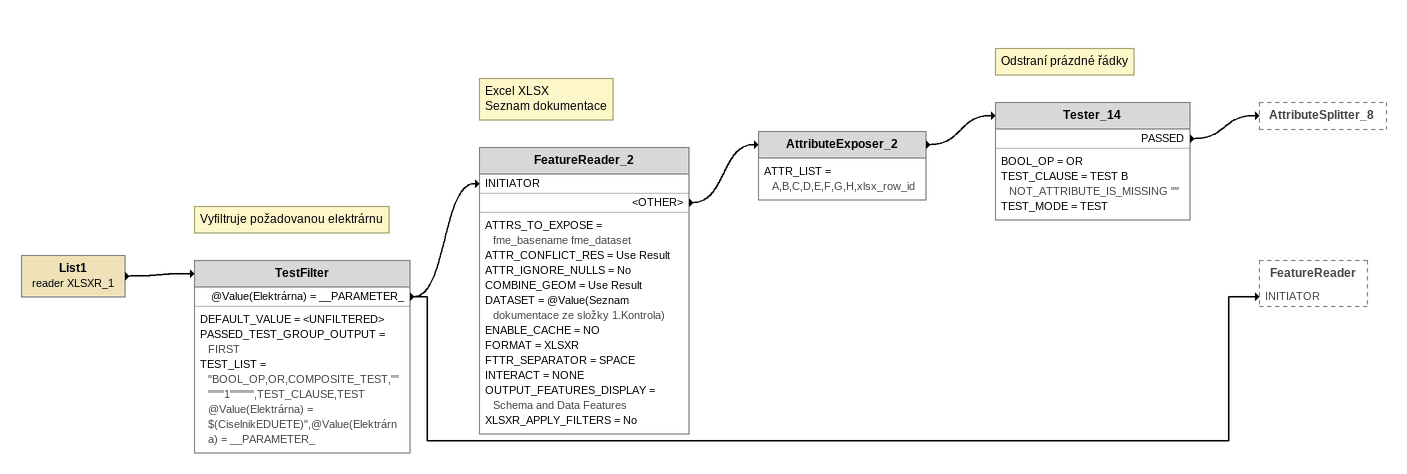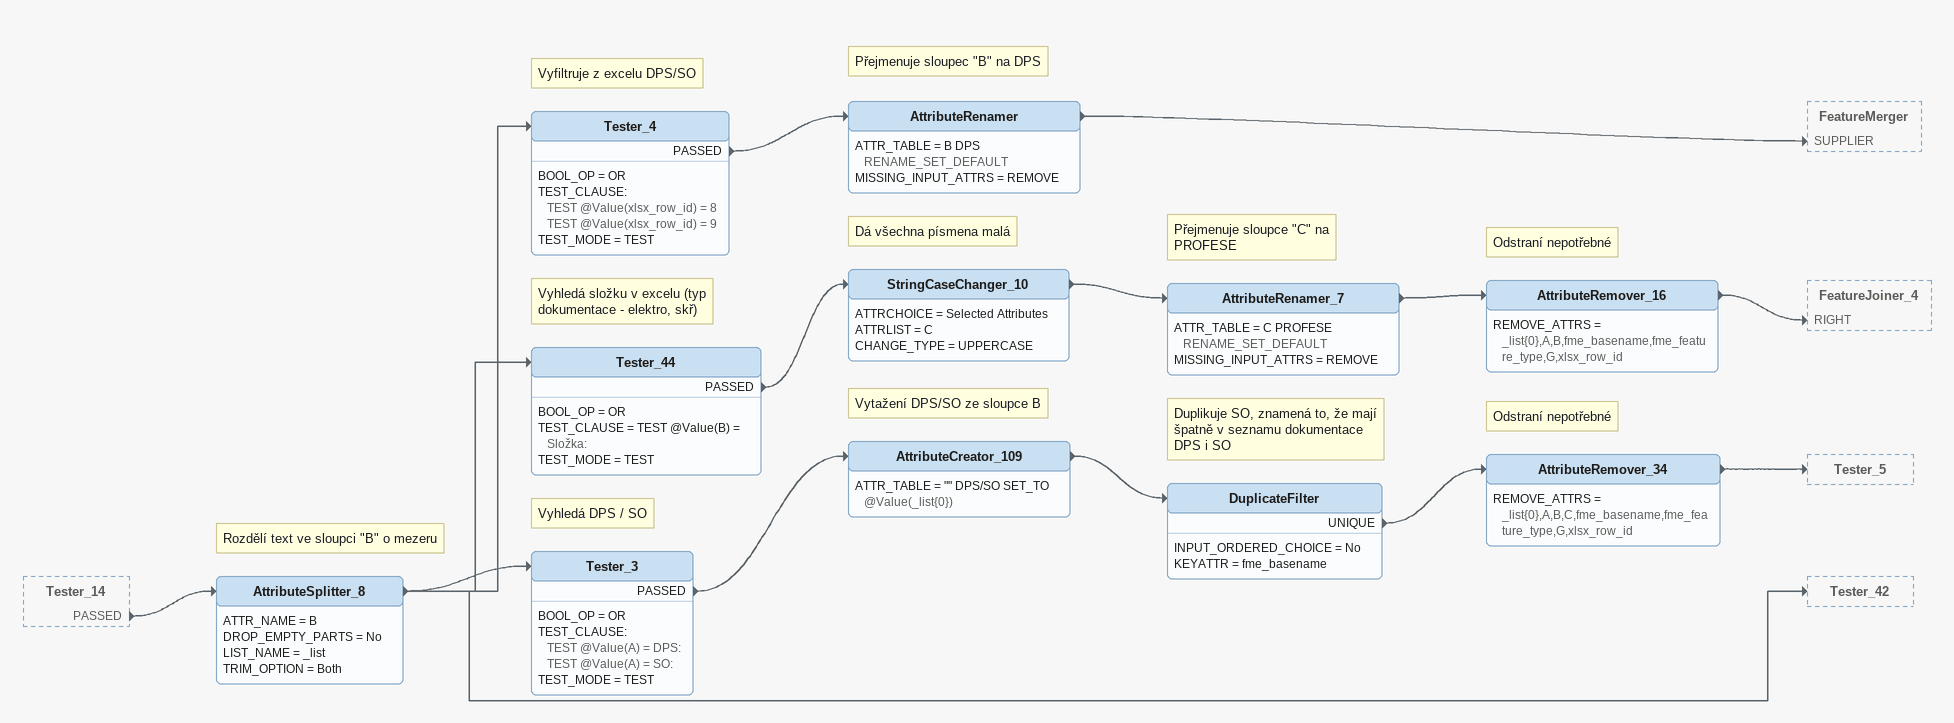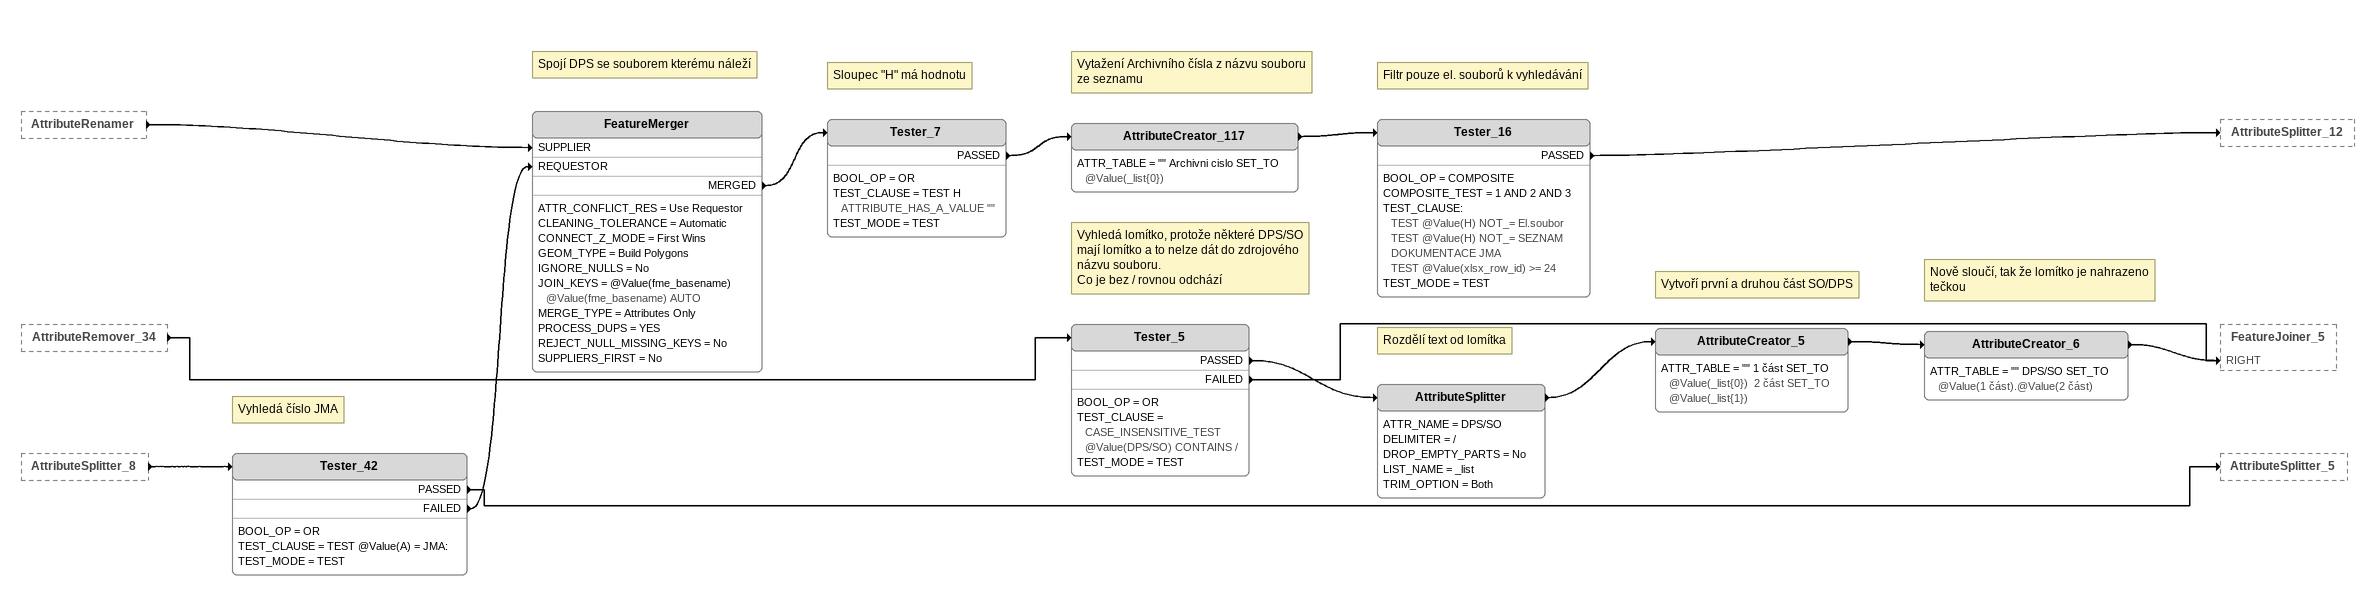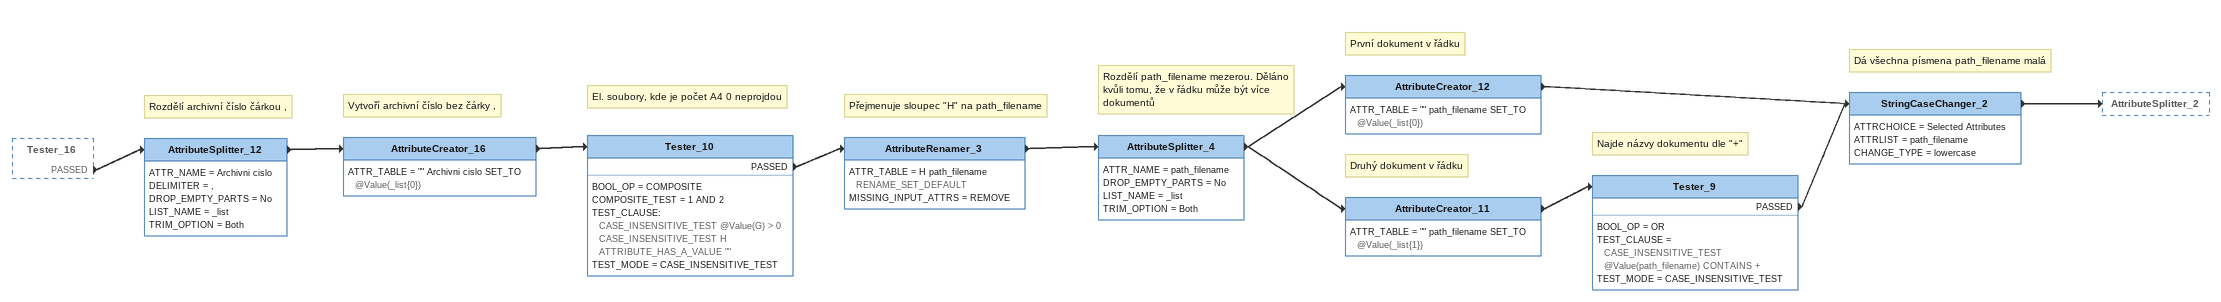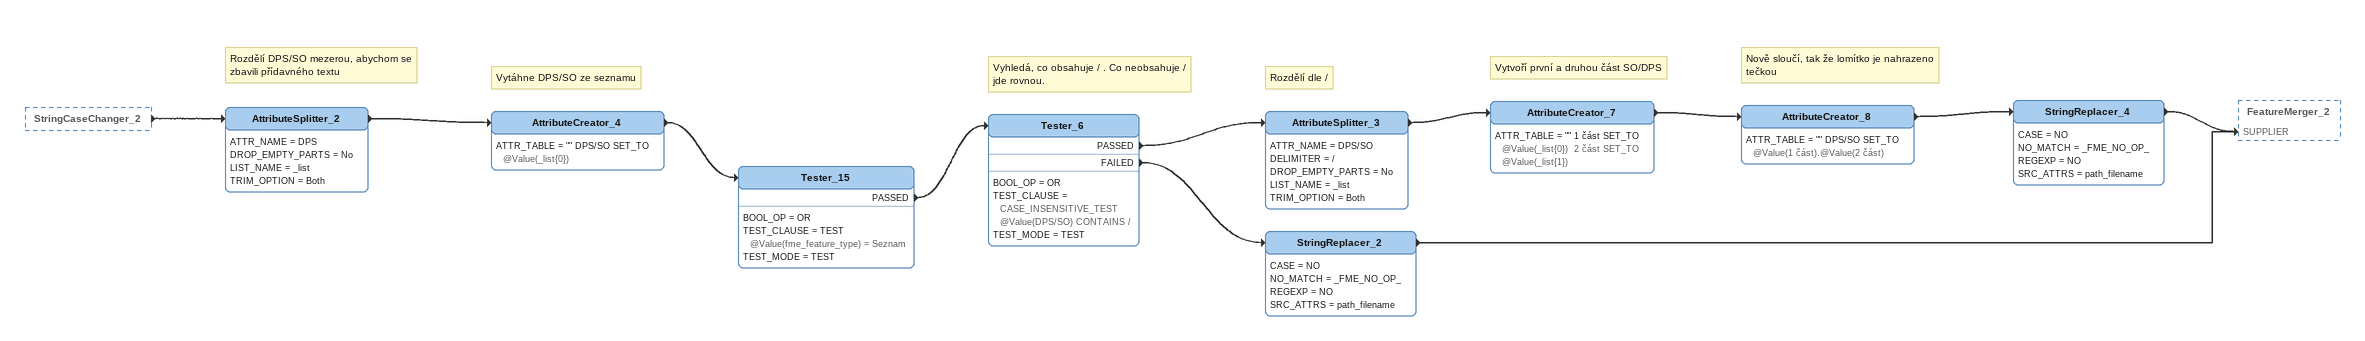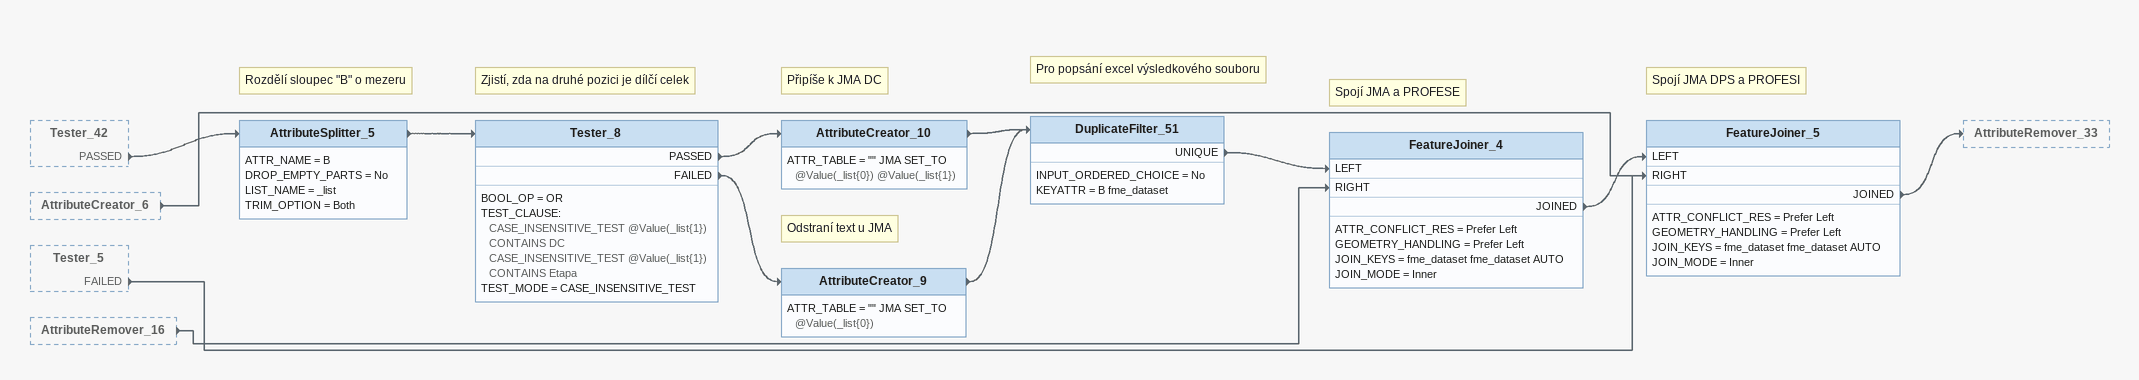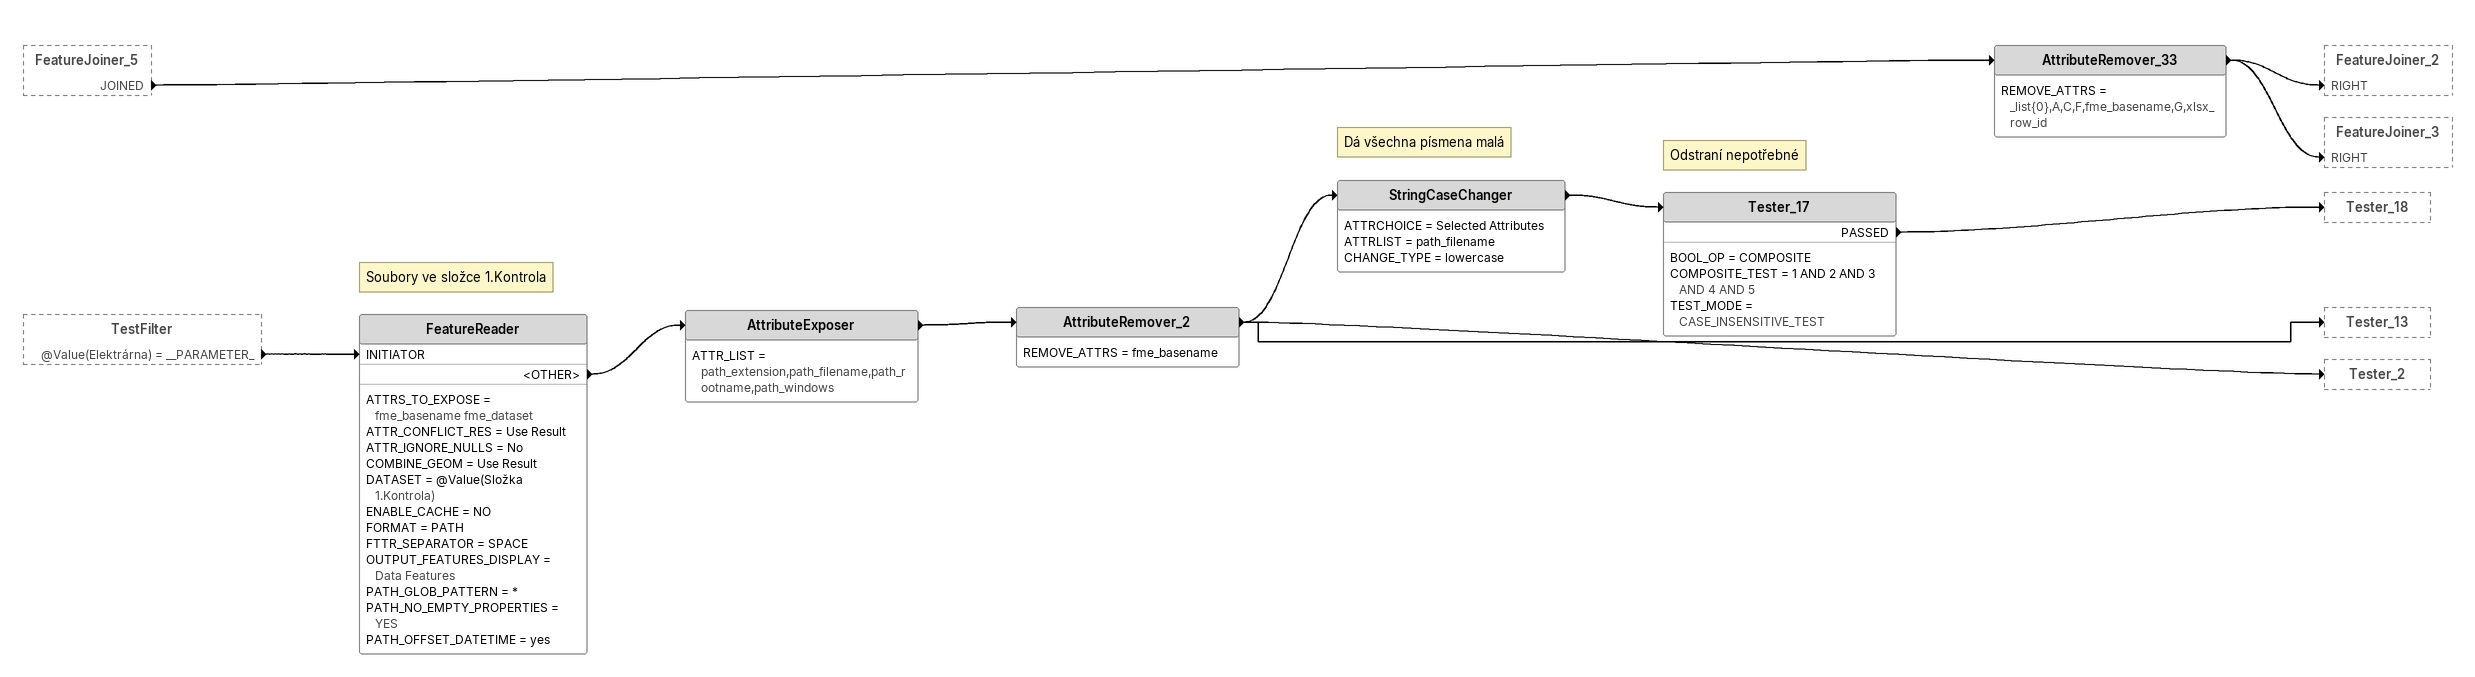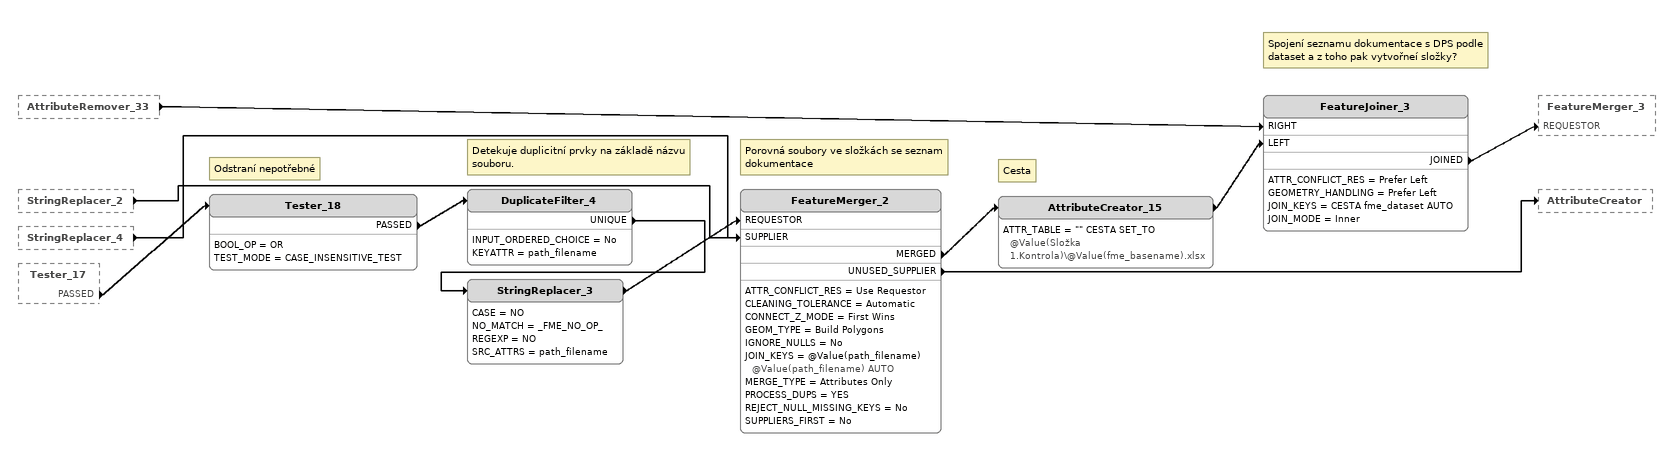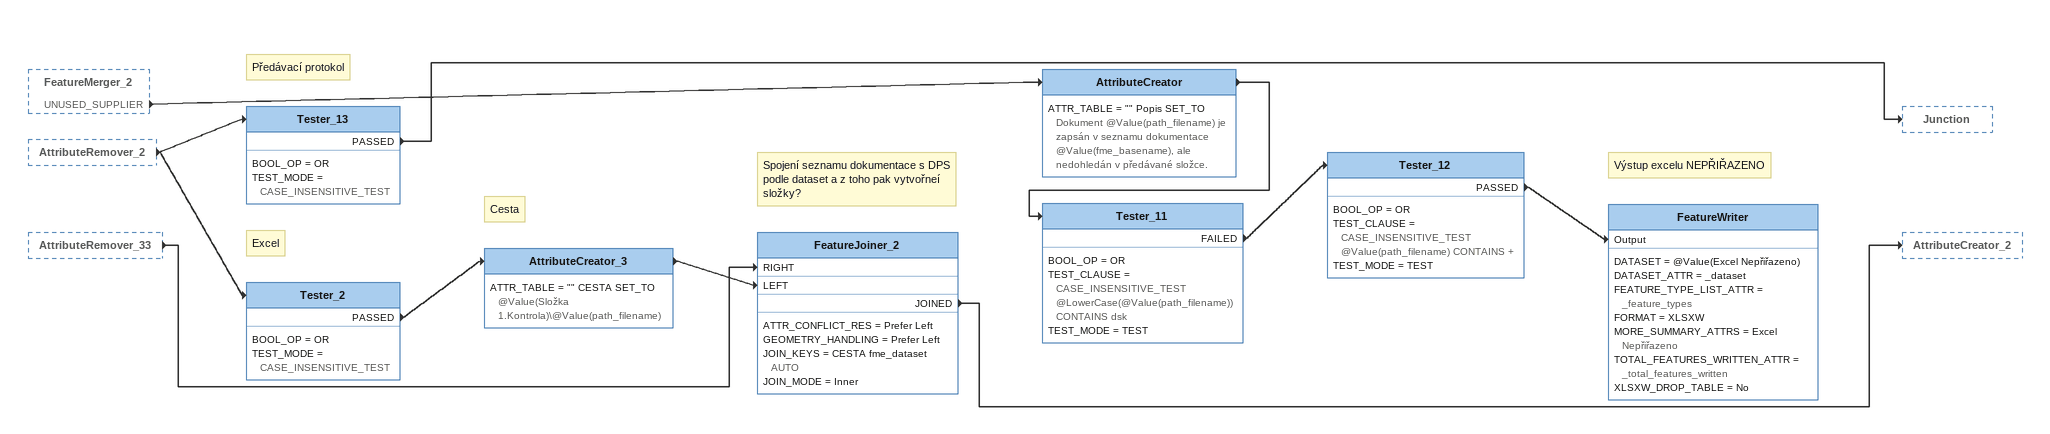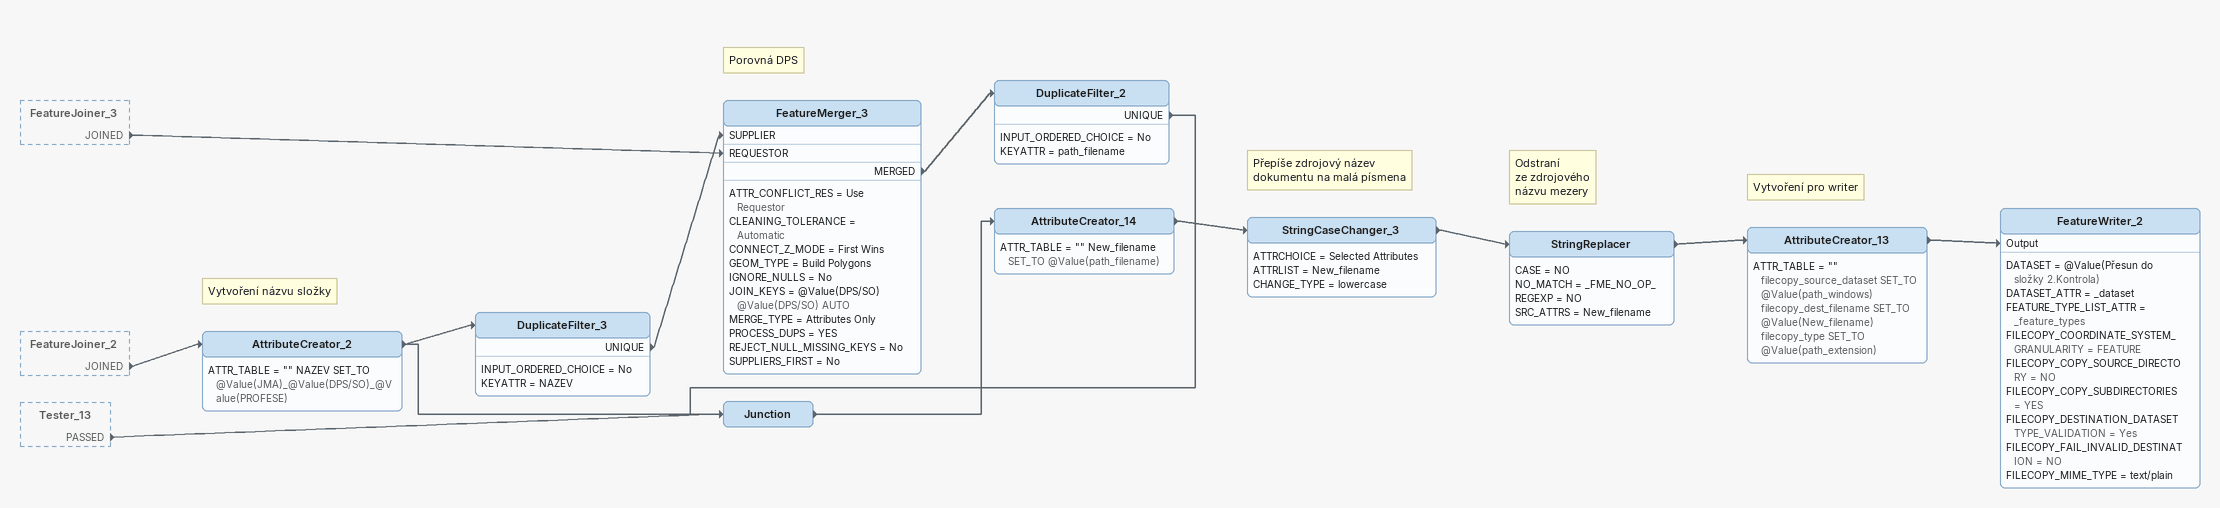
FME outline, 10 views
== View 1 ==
List1 (reader XLSXR_1)
    -> TestFilter
Note: Vyfiltruje požadovanou elektrárnu
TestFilter
    DEFAULT_VALUE = <UNFILTERED>
    PASSED_TEST_GROUP_OUTPUT = FIRST
    TEST_LIST = "BOOL_OP,OR,COMPOSITE_TEST,""""""1"""""",TEST_CLAUSE,TEST @Value(Elektrárna) = $(CiselnikEDUETE)",@Value(Elektrárna) = __PARAMETER_
    @Value(Elektrárna) = __PARAMETER_ -> FeatureReader [INITIATOR]
    @Value(Elektrárna) = __PARAMETER_ -> FeatureReader_2 [INITIATOR]
Note: Excel XLSX / Seznam dokumentace
FeatureReader_2
    ATTRS_TO_EXPOSE = fme_basename fme_dataset
    ATTR_CONFLICT_RES = Use Result
    ATTR_IGNORE_NULLS = No
    COMBINE_GEOM = Use Result
    DATASET = @Value(Seznam dokumentace ze složky 1.Kontrola)
    ENABLE_CACHE = NO
    FORMAT = XLSXR
    FTTR_SEPARATOR = SPACE
    INTERACT = NONE
    OUTPUT_FEATURES_DISPLAY = Schema and Data Features
    XLSXR_APPLY_FILTERS = No
    <OTHER> -> AttributeExposer_2
AttributeExposer_2
    ATTR_LIST = A,B,C,D,E,F,G,H,xlsx_row_id
    -> Tester_14
Note: Odstraní prázdné řádky
Tester_14
    BOOL_OP = OR
    TEST_CLAUSE = TEST B NOT_ATTRIBUTE_IS_MISSING ""
    TEST_MODE = TEST
    PASSED -> AttributeSplitter_8

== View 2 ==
Tester_14 [outside]
    PASSED -> AttributeSplitter_8
Note: Rozdělí text ve sloupci "B" o mezeru
AttributeSplitter_8
    ATTR_NAME = B
    DROP_EMPTY_PARTS = No
    LIST_NAME = _list
    TRIM_OPTION = Both
    -> Tester_4
    -> Tester_42
    -> Tester_3
    -> Tester_44
Note: Vyfiltruje z excelu DPS/SO
Tester_4
    BOOL_OP = OR
    TEST_CLAUSE:
      TEST @Value(xlsx_row_id) = 8
      TEST @Value(xlsx_row_id) = 9
    TEST_MODE = TEST
    PASSED -> AttributeRenamer
Note: Přejmenuje sloupec "B" na DPS
AttributeRenamer
    ATTR_TABLE = B DPS RENAME_SET_DEFAULT
    MISSING_INPUT_ATTRS = REMOVE
    -> FeatureMerger [SUPPLIER]
Note: Vyhledá složku v excelu (typ dokumentace - elektro, skř)
Tester_44
    BOOL_OP = OR
    TEST_CLAUSE = TEST @Value(B) = Složka:
    TEST_MODE = TEST
    PASSED -> StringCaseChanger_10
Note: Dá všechna písmena malá
StringCaseChanger_10
    ATTRCHOICE = Selected Attributes
    ATTRLIST = C
    CHANGE_TYPE = UPPERCASE
    -> AttributeRenamer_7
Note: Přejmenuje sloupce "C" na PROFESE
AttributeRenamer_7
    ATTR_TABLE = C PROFESE RENAME_SET_DEFAULT
    MISSING_INPUT_ATTRS = REMOVE
    -> AttributeRemover_16
Note: Odstraní nepotřebné
AttributeRemover_16
    REMOVE_ATTRS = _list{0},A,B,fme_basename,fme_feature_type,G,xlsx_row_id
    -> FeatureJoiner_4 [RIGHT]
Note: Vyhledá DPS / SO
Tester_3
    BOOL_OP = OR
    TEST_CLAUSE:
      TEST @Value(A) = DPS:
      TEST @Value(A) = SO:
    TEST_MODE = TEST
    PASSED -> AttributeCreator_109
Note: Vytažení DPS/SO ze sloupce B
AttributeCreator_109
    ATTR_TABLE = "" DPS/SO SET_TO @Value(_list{0})
    -> DuplicateFilter
Note: Duplikuje SO, znamená to, že mají špatně v seznamu dokumentace DPS i SO
DuplicateFilter
    INPUT_ORDERED_CHOICE = No
    KEYATTR = fme_basename
    UNIQUE -> AttributeRemover_34
Note: Odstraní nepotřebné
AttributeRemover_34
    REMOVE_ATTRS = _list{0},A,B,C,fme_basename,fme_feature_type,G,xlsx_row_id
    -> Tester_5

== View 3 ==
AttributeRenamer [outside]
    -> FeatureMerger [SUPPLIER]
AttributeRemover_34 [outside]
    -> Tester_5
AttributeSplitter_8 [outside]
    -> Tester_42
Note: Vyhledá lomítko, protože některé DPS/SO mají lomítko a to nelze dát do zdrojového názvu souboru. / Co je bez / rovnou odchází
Tester_5
    BOOL_OP = OR
    TEST_CLAUSE = CASE_INSENSITIVE_TEST @Value(DPS/SO) CONTAINS /
    TEST_MODE = TEST
    PASSED -> AttributeSplitter
    FAILED -> FeatureJoiner_5 [RIGHT]
Note: Rozdělí text od lomítka
AttributeSplitter
    ATTR_NAME = DPS/SO
    DELIMITER = /
    DROP_EMPTY_PARTS = No
    LIST_NAME = _list
    TRIM_OPTION = Both
    -> AttributeCreator_5
Note: Vytvoří první a druhou část SO/DPS
AttributeCreator_5
    ATTR_TABLE = "" 1 část SET_TO @Value(_list{0})  2 část SET_TO @Value(_list{1})
    -> AttributeCreator_6
Note: Nově sloučí, tak že lomítko je nahrazeno tečkou
AttributeCreator_6
    ATTR_TABLE = "" DPS/SO SET_TO @Value(1 část).@Value(2 část)
    -> FeatureJoiner_5 [RIGHT]
Note: Vyhledá číslo JMA
Tester_42
    BOOL_OP = OR
    TEST_CLAUSE = TEST @Value(A) = JMA:
    TEST_MODE = TEST
    PASSED -> AttributeSplitter_5
    FAILED -> FeatureMerger [REQUESTOR]
Note: Spojí DPS se souborem kterému náleží
FeatureMerger
    ATTR_CONFLICT_RES = Use Requestor
    CLEANING_TOLERANCE = Automatic
    CONNECT_Z_MODE = First Wins
    GEOM_TYPE = Build Polygons
    IGNORE_NULLS = No
    JOIN_KEYS = @Value(fme_basename) @Value(fme_basename) AUTO
    MERGE_TYPE = Attributes Only
    PROCESS_DUPS = YES
    REJECT_NULL_MISSING_KEYS = No
    SUPPLIERS_FIRST = No
    MERGED -> Tester_7
Note: Sloupec "H" má hodnotu
Tester_7
    BOOL_OP = OR
    TEST_CLAUSE = TEST H ATTRIBUTE_HAS_A_VALUE ""
    TEST_MODE = TEST
    PASSED -> AttributeCreator_117
Note: Vytažení Archivního čísla z názvu souboru ze seznamu
AttributeCreator_117
    ATTR_TABLE = "" Archivni cislo SET_TO @Value(_list{0})
    -> Tester_16
Note: Filtr pouze el. souborů k vyhledávání
Tester_16
    BOOL_OP = COMPOSITE
    COMPOSITE_TEST = 1 AND 2 AND 3
    TEST_CLAUSE:
      TEST @Value(H) NOT_= El.soubor
      TEST @Value(H) NOT_= SEZNAM DOKUMENTACE JMA
      TEST @Value(xlsx_row_id) >= 24
    TEST_MODE = TEST
    PASSED -> AttributeSplitter_12

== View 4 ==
Tester_16 [outside]
    PASSED -> AttributeSplitter_12
Note: Rozdělí archivní číslo čárkou ,
AttributeSplitter_12
    ATTR_NAME = Archivni cislo
    DELIMITER = ,
    DROP_EMPTY_PARTS = No
    LIST_NAME = _list
    TRIM_OPTION = Both
    -> AttributeCreator_16
Note: Vytvoří archivní číslo bez čárky ,
AttributeCreator_16
    ATTR_TABLE = "" Archivni cislo SET_TO @Value(_list{0})
    -> Tester_10
Note: El. soubory, kde je počet A4 0 neprojdou
Tester_10
    BOOL_OP = COMPOSITE
    COMPOSITE_TEST = 1 AND 2
    TEST_CLAUSE:
      CASE_INSENSITIVE_TEST @Value(G) > 0
      CASE_INSENSITIVE_TEST H ATTRIBUTE_HAS_A_VALUE ""
    TEST_MODE = CASE_INSENSITIVE_TEST
    PASSED -> AttributeRenamer_3
Note: Přejmenuje sloupec "H" na path_filename
AttributeRenamer_3
    ATTR_TABLE = H path_filename RENAME_SET_DEFAULT
    MISSING_INPUT_ATTRS = REMOVE
    -> AttributeSplitter_4
Note: Rozdělí path_filename mezerou. Děláno kvůli tomu, že v řádku může být více dokumentů
AttributeSplitter_4
    ATTR_NAME = path_filename
    DROP_EMPTY_PARTS = No
    LIST_NAME = _list
    TRIM_OPTION = Both
    -> AttributeCreator_11
    -> AttributeCreator_12
Note: První dokument v řádku
AttributeCreator_12
    ATTR_TABLE = "" path_filename SET_TO @Value(_list{0})
    -> StringCaseChanger_2
Note: Druhý dokument v řádku
AttributeCreator_11
    ATTR_TABLE = "" path_filename SET_TO @Value(_list{1})
    -> Tester_9
Note: Najde názvy dokumentu dle "+"
Tester_9
    BOOL_OP = OR
    TEST_CLAUSE = CASE_INSENSITIVE_TEST @Value(path_filename) CONTAINS +
    TEST_MODE = CASE_INSENSITIVE_TEST
    PASSED -> StringCaseChanger_2
Note: Dá všechna písmena path_filename malá
StringCaseChanger_2
    ATTRCHOICE = Selected Attributes
    ATTRLIST = path_filename
    CHANGE_TYPE = lowercase
    -> AttributeSplitter_2

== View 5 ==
StringCaseChanger_2 [outside]
    -> AttributeSplitter_2
Note: Rozdělí DPS/SO mezerou, abychom se zbavili přídavného textu
AttributeSplitter_2
    ATTR_NAME = DPS
    DROP_EMPTY_PARTS = No
    LIST_NAME = _list
    TRIM_OPTION = Both
    -> AttributeCreator_4
Note: Vytáhne DPS/SO ze seznamu
AttributeCreator_4
    ATTR_TABLE = "" DPS/SO SET_TO @Value(_list{0})
    -> Tester_15
Tester_15
    BOOL_OP = OR
    TEST_CLAUSE = TEST @Value(fme_feature_type) = Seznam
    TEST_MODE = TEST
    PASSED -> Tester_6
Note: Vyhledá, co obsahuje / . Co neobsahuje / jde rovnou.
Tester_6
    BOOL_OP = OR
    TEST_CLAUSE = CASE_INSENSITIVE_TEST @Value(DPS/SO) CONTAINS /
    TEST_MODE = TEST
    PASSED -> AttributeSplitter_3
    FAILED -> StringReplacer_2
Note: Rozdělí dle /
AttributeSplitter_3
    ATTR_NAME = DPS/SO
    DELIMITER = /
    DROP_EMPTY_PARTS = No
    LIST_NAME = _list
    TRIM_OPTION = Both
    -> AttributeCreator_7
Note: Vytvoří první a druhou část SO/DPS
AttributeCreator_7
    ATTR_TABLE = "" 1 část SET_TO @Value(_list{0})  2 část SET_TO @Value(_list{1})
    -> AttributeCreator_8
Note: Nově sloučí, tak že lomítko je nahrazeno tečkou
AttributeCreator_8
    ATTR_TABLE = "" DPS/SO SET_TO @Value(1 část).@Value(2 část)
    -> StringReplacer_4
StringReplacer_4
    CASE = NO
    NO_MATCH = _FME_NO_OP_
    REGEXP = NO
    SRC_ATTRS = path_filename
    -> FeatureMerger_2 [SUPPLIER]
StringReplacer_2
    CASE = NO
    NO_MATCH = _FME_NO_OP_
    REGEXP = NO
    SRC_ATTRS = path_filename
    -> FeatureMerger_2 [SUPPLIER]

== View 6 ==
Tester_42 [outside]
    PASSED -> AttributeSplitter_5
AttributeCreator_6 [outside]
    -> FeatureJoiner_5 [RIGHT]
Tester_5 [outside]
    FAILED -> FeatureJoiner_5 [RIGHT]
AttributeRemover_16 [outside]
    -> FeatureJoiner_4 [RIGHT]
Note: Rozdělí sloupec "B" o mezeru
AttributeSplitter_5
    ATTR_NAME = B
    DROP_EMPTY_PARTS = No
    LIST_NAME = _list
    TRIM_OPTION = Both
    -> Tester_8
Note: Zjistí, zda na druhé pozici je dílčí celek
Tester_8
    BOOL_OP = OR
    TEST_CLAUSE:
      CASE_INSENSITIVE_TEST @Value(_list{1}) CONTAINS DC
      CASE_INSENSITIVE_TEST @Value(_list{1}) CONTAINS Etapa
    TEST_MODE = CASE_INSENSITIVE_TEST
    PASSED -> AttributeCreator_10
    FAILED -> AttributeCreator_9
Note: Připíše k JMA DC
AttributeCreator_10
    ATTR_TABLE = "" JMA SET_TO @Value(_list{0}) @Value(_list{1})
    -> DuplicateFilter_51
Note: Odstraní text u JMA
AttributeCreator_9
    ATTR_TABLE = "" JMA SET_TO @Value(_list{0})
    -> DuplicateFilter_51
Note: Pro popsání excel výsledkového souboru
DuplicateFilter_51
    INPUT_ORDERED_CHOICE = No
    KEYATTR = B fme_dataset
    UNIQUE -> FeatureJoiner_4 [LEFT]
Note: Spojí JMA a PROFESE
FeatureJoiner_4
    ATTR_CONFLICT_RES = Prefer Left
    GEOMETRY_HANDLING = Prefer Left
    JOIN_KEYS = fme_dataset fme_dataset AUTO
    JOIN_MODE = Inner
    JOINED -> FeatureJoiner_5 [LEFT]
Note: Spojí JMA DPS a PROFESI
FeatureJoiner_5
    ATTR_CONFLICT_RES = Prefer Left
    GEOMETRY_HANDLING = Prefer Left
    JOIN_KEYS = fme_dataset fme_dataset AUTO
    JOIN_MODE = Inner
    JOINED -> AttributeRemover_33

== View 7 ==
FeatureJoiner_5 [outside]
    JOINED -> AttributeRemover_33
TestFilter [outside]
    @Value(Elektrárna) = __PARAMETER_ -> FeatureReader [INITIATOR]
AttributeRemover_33
    REMOVE_ATTRS = _list{0},A,C,F,fme_basename,G,xlsx_row_id
    -> FeatureJoiner_2 [RIGHT]
    -> FeatureJoiner_3 [RIGHT]
Note: Soubory ve složce 1.Kontrola
FeatureReader
    ATTRS_TO_EXPOSE = fme_basename fme_dataset
    ATTR_CONFLICT_RES = Use Result
    ATTR_IGNORE_NULLS = No
    COMBINE_GEOM = Use Result
    DATASET = @Value(Složka 1.Kontrola)
    ENABLE_CACHE = NO
    FORMAT = PATH
    FTTR_SEPARATOR = SPACE
    OUTPUT_FEATURES_DISPLAY = Data Features
    PATH_GLOB_PATTERN = *
    PATH_NO_EMPTY_PROPERTIES = YES
    PATH_OFFSET_DATETIME = yes
    <OTHER> -> AttributeExposer
AttributeExposer
    ATTR_LIST = path_extension,path_filename,path_rootname,path_windows
    -> AttributeRemover_2
AttributeRemover_2
    REMOVE_ATTRS = fme_basename
    -> StringCaseChanger
    -> Tester_13
    -> Tester_2
Note: Dá všechna písmena malá
StringCaseChanger
    ATTRCHOICE = Selected Attributes
    ATTRLIST = path_filename
    CHANGE_TYPE = lowercase
    -> Tester_17
Note: Odstraní nepotřebné
Tester_17
    BOOL_OP = COMPOSITE
    COMPOSITE_TEST = 1 AND 2 AND 3 AND 4 AND 5
    TEST_MODE = CASE_INSENSITIVE_TEST
    PASSED -> Tester_18

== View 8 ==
AttributeRemover_33 [outside]
    -> FeatureJoiner_3 [RIGHT]
StringReplacer_2 [outside]
    -> FeatureMerger_2 [SUPPLIER]
StringReplacer_4 [outside]
    -> FeatureMerger_2 [SUPPLIER]
Tester_17 [outside]
    PASSED -> Tester_18
Note: Odstraní nepotřebné
Tester_18
    BOOL_OP = OR
    TEST_MODE = CASE_INSENSITIVE_TEST
    PASSED -> DuplicateFilter_4
Note: Detekuje duplicitní prvky na základě názvu souboru.
DuplicateFilter_4
    INPUT_ORDERED_CHOICE = No
    KEYATTR = path_filename
    UNIQUE -> StringReplacer_3
StringReplacer_3
    CASE = NO
    NO_MATCH = _FME_NO_OP_
    REGEXP = NO
    SRC_ATTRS = path_filename
    -> FeatureMerger_2 [REQUESTOR]
Note: Porovná soubory ve složkách se seznam dokumentace
FeatureMerger_2
    ATTR_CONFLICT_RES = Use Requestor
    CLEANING_TOLERANCE = Automatic
    CONNECT_Z_MODE = First Wins
    GEOM_TYPE = Build Polygons
    IGNORE_NULLS = No
    JOIN_KEYS = @Value(path_filename) @Value(path_filename) AUTO
    MERGE_TYPE = Attributes Only
    PROCESS_DUPS = YES
    REJECT_NULL_MISSING_KEYS = No
    SUPPLIERS_FIRST = No
    MERGED -> AttributeCreator_15
    UNUSED_SUPPLIER -> AttributeCreator
Note: Cesta
AttributeCreator_15
    ATTR_TABLE = "" CESTA SET_TO @Value(Složka 1.Kontrola)\@Value(fme_basename).xlsx
    -> FeatureJoiner_3 [LEFT]
Note: Spojení seznamu dokumentace s DPS podle dataset a z toho pak vytvořneí složky?
FeatureJoiner_3
    ATTR_CONFLICT_RES = Prefer Left
    GEOMETRY_HANDLING = Prefer Left
    JOIN_KEYS = CESTA fme_dataset AUTO
    JOIN_MODE = Inner
    JOINED -> FeatureMerger_3 [REQUESTOR]

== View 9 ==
FeatureMerger_2 [outside]
    UNUSED_SUPPLIER -> AttributeCreator
AttributeRemover_2 [outside]
    -> Tester_13
    -> Tester_2
AttributeRemover_33 [outside]
    -> FeatureJoiner_2 [RIGHT]
AttributeCreator
    ATTR_TABLE = "" Popis SET_TO Dokument @Value(path_filename) je zapsán v seznamu dokumentace @Value(fme_basename), ale nedohledán v předávané složce.
    -> Tester_11
Tester_11
    BOOL_OP = OR
    TEST_CLAUSE = CASE_INSENSITIVE_TEST @LowerCase(@Value(path_filename)) CONTAINS dsk
    TEST_MODE = TEST
    FAILED -> Tester_12
Tester_12
    BOOL_OP = OR
    TEST_CLAUSE = CASE_INSENSITIVE_TEST @Value(path_filename) CONTAINS +
    TEST_MODE = TEST
    PASSED -> FeatureWriter [Output]
Note: Výstup excelu NEPŘIŘAZENO
FeatureWriter
    DATASET = @Value(Excel Nepřiřazeno)
    DATASET_ATTR = _dataset
    FEATURE_TYPE_LIST_ATTR = _feature_types
    FORMAT = XLSXW
    MORE_SUMMARY_ATTRS = Excel Nepřiřazeno
    TOTAL_FEATURES_WRITTEN_ATTR = _total_features_written
    XLSXW_DROP_TABLE = No
Note: Předávací protokol
Tester_13
    BOOL_OP = OR
    TEST_MODE = CASE_INSENSITIVE_TEST
    PASSED -> Junction
Note: Excel
Tester_2
    BOOL_OP = OR
    TEST_MODE = CASE_INSENSITIVE_TEST
    PASSED -> AttributeCreator_3
Note: Cesta
AttributeCreator_3
    ATTR_TABLE = "" CESTA SET_TO @Value(Složka 1.Kontrola)\@Value(path_filename)
    -> FeatureJoiner_2 [LEFT]
Note: Spojení seznamu dokumentace s DPS podle dataset a z toho pak vytvořneí složky?
FeatureJoiner_2
    ATTR_CONFLICT_RES = Prefer Left
    GEOMETRY_HANDLING = Prefer Left
    JOIN_KEYS = CESTA fme_dataset AUTO
    JOIN_MODE = Inner
    JOINED -> AttributeCreator_2

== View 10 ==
FeatureJoiner_3 [outside]
    JOINED -> FeatureMerger_3 [REQUESTOR]
FeatureJoiner_2 [outside]
    JOINED -> AttributeCreator_2
Tester_13 [outside]
    PASSED -> Junction
Note: Vytvoření názvu složky
AttributeCreator_2
    ATTR_TABLE = "" NAZEV SET_TO @Value(JMA)_@Value(DPS/SO)_@Value(PROFESE)
    -> DuplicateFilter_3
    -> Junction
DuplicateFilter_3
    INPUT_ORDERED_CHOICE = No
    KEYATTR = NAZEV
    UNIQUE -> FeatureMerger_3 [SUPPLIER]
Note: Porovná DPS
FeatureMerger_3
    ATTR_CONFLICT_RES = Use Requestor
    CLEANING_TOLERANCE = Automatic
    CONNECT_Z_MODE = First Wins
    GEOM_TYPE = Build Polygons
    IGNORE_NULLS = No
    JOIN_KEYS = @Value(DPS/SO) @Value(DPS/SO) AUTO
    MERGE_TYPE = Attributes Only
    PROCESS_DUPS = YES
    REJECT_NULL_MISSING_KEYS = No
    SUPPLIERS_FIRST = No
    MERGED -> DuplicateFilter_2
DuplicateFilter_2
    INPUT_ORDERED_CHOICE = No
    KEYATTR = path_filename
    UNIQUE -> Junction
Junction
    -> AttributeCreator_14
AttributeCreator_14
    ATTR_TABLE = "" New_filename SET_TO @Value(path_filename)
    -> StringCaseChanger_3
Note: Přepíše zdrojový název dokumentu na malá písmena
StringCaseChanger_3
    ATTRCHOICE = Selected Attributes
    ATTRLIST = New_filename
    CHANGE_TYPE = lowercase
    -> StringReplacer
Note: Odstraní / ze zdrojového / názvu mezery
StringReplacer
    CASE = NO
    NO_MATCH = _FME_NO_OP_
    REGEXP = NO
    SRC_ATTRS = New_filename
    -> AttributeCreator_13
Note: Vytvoření pro writer
AttributeCreator_13
    ATTR_TABLE = "" filecopy_source_dataset SET_TO @Value(path_windows)  filecopy_dest_filename SET_TO @Value(New_filename)  filecopy_type SET_TO @Value(path_extension)
    -> FeatureWriter_2 [Output]
FeatureWriter_2
    DATASET = @Value(Přesun do složky 2.Kontrola)
    DATASET_ATTR = _dataset
    FEATURE_TYPE_LIST_ATTR = _feature_types
    FILECOPY_COORDINATE_SYSTEM_GRANULARITY = FEATURE
    FILECOPY_COPY_SOURCE_DIRECTORY = NO
    FILECOPY_COPY_SUBDIRECTORIES = YES
    FILECOPY_DESTINATION_DATASETTYPE_VALIDATION = Yes
    FILECOPY_FAIL_INVALID_DESTINATION = NO
    FILECOPY_MIME_TYPE = text/plain
